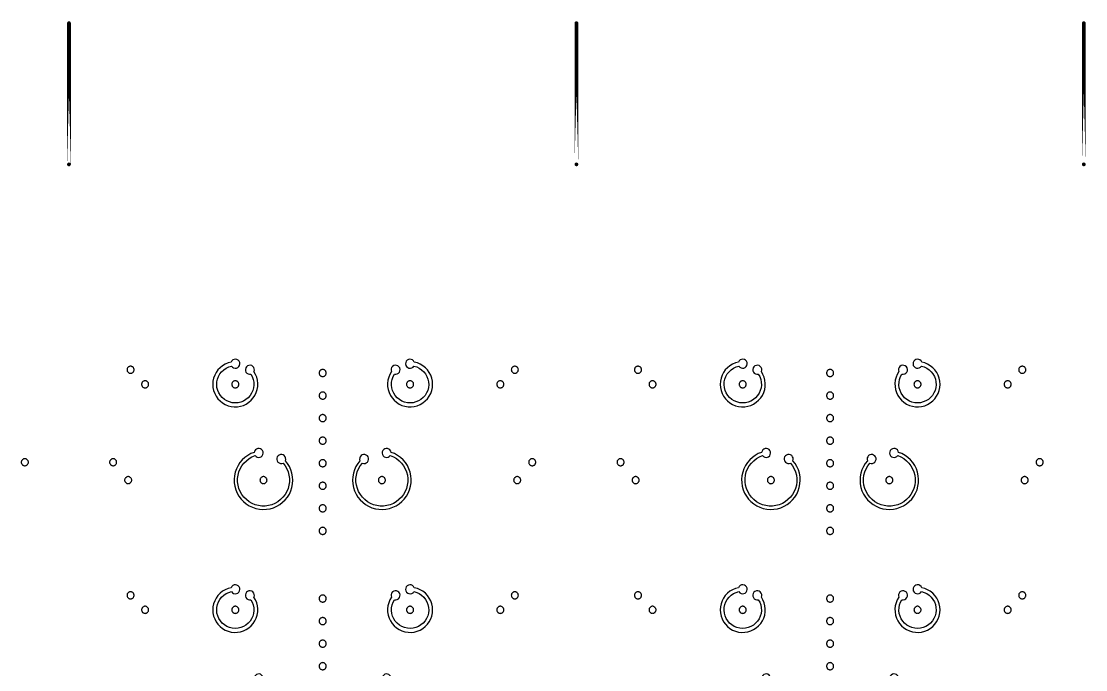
# Model space of a CAD drawing. Extents: x -100 to 100, y -100 to 100.
# Drawn here: x 31.32 to 53.93, y 50.46 to 64.24 of the extents above; entities that cross this region are included whole.
import ezdxf

# ---------------------------------------------------------------- set-up
doc = ezdxf.new("R2010")
doc.units = 0
doc.layers.get('0').update_dxf_attribs({"linetype": 'continuous'})
doc.layers.add('L3', color=7, linetype='continuous')

# ---------------------------------------------------------------- blocks, each defined once
blk = doc.blocks.new('LDI_XFL94-0512-011_L3_B1')
at = {"layer": 'L3'}
for points in [[(36.264, -53.383), (36.273, -53.354), (36.271, -53.324), (36.261, -53.296), (36.242, -53.273), (36.216, -53.256), (36.187, -53.248), (36.157, -53.25), (36.129, -53.261), (36.106, -53.28), (36.089, -53.305), (36.082, -53.335), (36.084, -53.365), (36.095, -53.393), (36.114, -53.416), (36.14, -53.432), (36.169, -53.439), (36.199, -53.437), (36.229, -53.49), (36.249, -53.547), (36.261, -53.607), (36.263, -53.668), (36.256, -53.728), (36.24, -53.787), (36.215, -53.842), (36.182, -53.893), (36.141, -53.938), (36.094, -53.977), (36.042, -54.008), (35.985, -54.03), (35.926, -54.044), (35.865, -54.048), (35.805, -54.043), (35.746, -54.028), (35.689, -54.005), (35.637, -53.973), (35.591, -53.934), (35.551, -53.888), (35.519, -53.837), (35.495, -53.781), (35.479, -53.722), (35.473, -53.662), (35.476, -53.601), (35.489, -53.542), (35.511, -53.485), (35.541, -53.432), (35.578, -53.384), (35.623, -53.343), (35.673, -53.309), (35.728, -53.283), (35.787, -53.266), (35.806, -53.289), (35.832, -53.304), (35.862, -53.311), (35.892, -53.308), (35.919, -53.297), (35.942, -53.277), (35.957, -53.251), (35.964, -53.221), (35.961, -53.191), (35.949, -53.164), (35.929, -53.141), (35.903, -53.126), (35.873, -53.12), (35.843, -53.123), (35.816, -53.136), (35.793, -53.156), (35.778, -53.182), (35.714, -53.199), (35.653, -53.225), (35.596, -53.258), (35.544, -53.3), (35.499, -53.348), (35.46, -53.402), (35.43, -53.46), (35.407, -53.523), (35.394, -53.587), (35.389, -53.654), (35.394, -53.72), (35.408, -53.784), (35.43, -53.847), (35.461, -53.905), (35.5, -53.959), (35.546, -54.007), (35.598, -54.048), (35.655, -54.082), (35.716, -54.107), (35.78, -54.124), (35.846, -54.131), (35.912, -54.13), (35.978, -54.119), (36.041, -54.1), (36.101, -54.072), (36.156, -54.035), (36.206, -53.992), (36.25, -53.942), (36.286, -53.887), (36.315, -53.827), (36.334, -53.764), (36.345, -53.698), (36.347, -53.632), (36.339, -53.566), (36.323, -53.502), (36.298, -53.441), (36.264, -53.383)], [(39.671, -53.182), (39.656, -53.156), (39.634, -53.136), (39.606, -53.123), (39.576, -53.12), (39.547, -53.126), (39.52, -53.141), (39.5, -53.164), (39.488, -53.191), (39.485, -53.221), (39.492, -53.251), (39.507, -53.277), (39.53, -53.297), (39.557, -53.308), (39.587, -53.311), (39.617, -53.304), (39.643, -53.289), (39.662, -53.266), (39.721, -53.283), (39.776, -53.309), (39.826, -53.343), (39.871, -53.384), (39.909, -53.432), (39.939, -53.485), (39.96, -53.542), (39.973, -53.601), (39.976, -53.662), (39.97, -53.722), (39.955, -53.781), (39.93, -53.837), (39.898, -53.888), (39.858, -53.934), (39.812, -53.973), (39.76, -54.005), (39.704, -54.028), (39.644, -54.043), (39.584, -54.048), (39.523, -54.044), (39.464, -54.03), (39.407, -54.008), (39.355, -53.977), (39.308, -53.938), (39.267, -53.893), (39.234, -53.842), (39.209, -53.787), (39.193, -53.728), (39.186, -53.668), (39.188, -53.607), (39.2, -53.547), (39.221, -53.49), (39.25, -53.437), (39.28, -53.439), (39.309, -53.432), (39.335, -53.416), (39.354, -53.393), (39.365, -53.365), (39.367, -53.335), (39.36, -53.305), (39.343, -53.28), (39.32, -53.261), (39.292, -53.25), (39.262, -53.248), (39.233, -53.256), (39.207, -53.273), (39.189, -53.296), (39.178, -53.324), (39.177, -53.354), (39.185, -53.383), (39.151, -53.441), (39.126, -53.502), (39.11, -53.566), (39.102, -53.632), (39.104, -53.698), (39.115, -53.764), (39.135, -53.827), (39.163, -53.887), (39.199, -53.942), (39.243, -53.992), (39.293, -54.035), (39.348, -54.072), (39.408, -54.1), (39.472, -54.119), (39.537, -54.13), (39.603, -54.131), (39.669, -54.124), (39.733, -54.107), (39.794, -54.082), (39.851, -54.048), (39.903, -54.007), (39.949, -53.959), (39.988, -53.905), (40.019, -53.847), (40.041, -53.784), (40.055, -53.72), (40.06, -53.654), (40.055, -53.587), (40.042, -53.523), (40.02, -53.46), (39.989, -53.402), (39.95, -53.348), (39.905, -53.3), (39.853, -53.258), (39.796, -53.225), (39.735, -53.199), (39.671, -53.182)], [(47.043, -53.383), (47.051, -53.354), (47.05, -53.324), (47.039, -53.296), (47.02, -53.273), (46.995, -53.256), (46.966, -53.248), (46.936, -53.25), (46.907, -53.261), (46.884, -53.28), (46.868, -53.305), (46.86, -53.335), (46.862, -53.365), (46.874, -53.393), (46.893, -53.416), (46.918, -53.432), (46.948, -53.439), (46.978, -53.437), (47.007, -53.49), (47.028, -53.547), (47.039, -53.607), (47.042, -53.668), (47.035, -53.728), (47.018, -53.787), (46.993, -53.842), (46.96, -53.893), (46.92, -53.938), (46.873, -53.977), (46.82, -54.008), (46.764, -54.03), (46.704, -54.044), (46.644, -54.048), (46.583, -54.043), (46.524, -54.028), (46.468, -54.005), (46.416, -53.973), (46.369, -53.934), (46.329, -53.888), (46.297, -53.837), (46.273, -53.781), (46.258, -53.722), (46.252, -53.662), (46.255, -53.601), (46.267, -53.542), (46.289, -53.485), (46.319, -53.432), (46.357, -53.384), (46.401, -53.343), (46.452, -53.309), (46.507, -53.283), (46.565, -53.266), (46.585, -53.289), (46.611, -53.304), (46.64, -53.311), (46.67, -53.308), (46.698, -53.297), (46.721, -53.277), (46.736, -53.251), (46.742, -53.221), (46.739, -53.191), (46.727, -53.164), (46.707, -53.141), (46.681, -53.126), (46.651, -53.12), (46.621, -53.123), (46.594, -53.136), (46.572, -53.156), (46.557, -53.182), (46.493, -53.199), (46.432, -53.225), (46.375, -53.258), (46.323, -53.3), (46.277, -53.348), (46.239, -53.402), (46.208, -53.46), (46.186, -53.523), (46.172, -53.587), (46.168, -53.654), (46.172, -53.72), (46.186, -53.784), (46.209, -53.847), (46.24, -53.905), (46.278, -53.959), (46.324, -54.007), (46.376, -54.048), (46.433, -54.082), (46.494, -54.107), (46.559, -54.124), (46.624, -54.131), (46.691, -54.13), (46.756, -54.119), (46.819, -54.1), (46.879, -54.072), (46.935, -54.035), (46.985, -53.992), (47.028, -53.942), (47.065, -53.887), (47.093, -53.827), (47.113, -53.764), (47.124, -53.698), (47.125, -53.632), (47.118, -53.566), (47.101, -53.502), (47.076, -53.441), (47.043, -53.383)], [(50.449, -53.182), (50.434, -53.156), (50.412, -53.136), (50.384, -53.123), (50.355, -53.12), (50.325, -53.126), (50.299, -53.141), (50.279, -53.164), (50.267, -53.191), (50.264, -53.221), (50.27, -53.251), (50.285, -53.277), (50.308, -53.297), (50.336, -53.308), (50.366, -53.311), (50.395, -53.304), (50.421, -53.289), (50.441, -53.266), (50.499, -53.283), (50.554, -53.309), (50.605, -53.343), (50.649, -53.384), (50.687, -53.432), (50.717, -53.485), (50.739, -53.542), (50.751, -53.601), (50.754, -53.662), (50.748, -53.722), (50.733, -53.781), (50.709, -53.837), (50.677, -53.888), (50.637, -53.934), (50.59, -53.973), (50.538, -54.005), (50.482, -54.028), (50.423, -54.043), (50.362, -54.048), (50.302, -54.044), (50.242, -54.03), (50.186, -54.008), (50.133, -53.977), (50.086, -53.938), (50.046, -53.893), (50.013, -53.842), (49.988, -53.787), (49.971, -53.728), (49.964, -53.668), (49.967, -53.607), (49.978, -53.547), (49.999, -53.49), (50.028, -53.437), (50.058, -53.439), (50.088, -53.432), (50.113, -53.416), (50.132, -53.393), (50.144, -53.365), (50.146, -53.335), (50.138, -53.305), (50.122, -53.28), (50.099, -53.261), (50.07, -53.25), (50.04, -53.248), (50.011, -53.256), (49.986, -53.273), (49.967, -53.296), (49.956, -53.324), (49.955, -53.354), (49.963, -53.383), (49.93, -53.441), (49.905, -53.502), (49.888, -53.566), (49.881, -53.632), (49.882, -53.698), (49.893, -53.764), (49.913, -53.827), (49.941, -53.887), (49.978, -53.942), (50.021, -53.992), (50.071, -54.035), (50.127, -54.072), (50.187, -54.1), (50.25, -54.119), (50.315, -54.13), (50.382, -54.131), (50.447, -54.124), (50.512, -54.107), (50.573, -54.082), (50.63, -54.048), (50.682, -54.007), (50.728, -53.959), (50.766, -53.905), (50.797, -53.847), (50.82, -53.784), (50.834, -53.72), (50.838, -53.654), (50.834, -53.587), (50.82, -53.523), (50.798, -53.46), (50.767, -53.402), (50.729, -53.348), (50.683, -53.3), (50.631, -53.258), (50.574, -53.225), (50.513, -53.199), (50.449, -53.182)], [(33.643, -53.269), (33.633, -53.269), (33.624, -53.271), (33.614, -53.274), (33.606, -53.279), (33.597, -53.284), (33.59, -53.291), (33.583, -53.298), (33.578, -53.306), (33.574, -53.315), (33.571, -53.324), (33.569, -53.334), (33.568, -53.344), (33.569, -53.353), (33.571, -53.363), (33.574, -53.372), (33.578, -53.381), (33.583, -53.389), (33.59, -53.397), (33.597, -53.403), (33.606, -53.409), (33.614, -53.413), (33.624, -53.416), (33.633, -53.418), (33.643, -53.419), (33.653, -53.418), (33.662, -53.416), (33.672, -53.413), (33.681, -53.409), (33.689, -53.403), (33.696, -53.397), (33.703, -53.389), (33.708, -53.381), (33.712, -53.372), (33.715, -53.363), (33.717, -53.353), (33.718, -53.344), (33.717, -53.334), (33.715, -53.324), (33.712, -53.315), (33.708, -53.306), (33.703, -53.298), (33.696, -53.291), (33.689, -53.284), (33.681, -53.279), (33.672, -53.274), (33.662, -53.271), (33.653, -53.269), (33.643, -53.269)], [(37.725, -53.338), (37.715, -53.339), (37.705, -53.341), (37.696, -53.344), (37.687, -53.348), (37.679, -53.354), (37.672, -53.36), (37.665, -53.368), (37.66, -53.376), (37.655, -53.384), (37.652, -53.394), (37.65, -53.403), (37.65, -53.413), (37.65, -53.423), (37.652, -53.433), (37.655, -53.442), (37.66, -53.451), (37.665, -53.459), (37.672, -53.466), (37.679, -53.473), (37.687, -53.478), (37.696, -53.482), (37.705, -53.486), (37.715, -53.488), (37.725, -53.488), (37.734, -53.488), (37.744, -53.486), (37.753, -53.482), (37.762, -53.478), (37.77, -53.473), (37.778, -53.466), (37.784, -53.459), (37.79, -53.451), (37.794, -53.442), (37.797, -53.433), (37.799, -53.423), (37.8, -53.413), (37.799, -53.403), (37.797, -53.394), (37.794, -53.384), (37.79, -53.376), (37.784, -53.368), (37.778, -53.36), (37.77, -53.354), (37.762, -53.348), (37.753, -53.344), (37.744, -53.341), (37.734, -53.339), (37.725, -53.338)], [(41.806, -53.269), (41.796, -53.269), (41.787, -53.271), (41.777, -53.274), (41.769, -53.279), (41.76, -53.284), (41.753, -53.291), (41.747, -53.298), (41.741, -53.306), (41.737, -53.315), (41.734, -53.324), (41.732, -53.334), (41.731, -53.344), (41.732, -53.353), (41.734, -53.363), (41.737, -53.372), (41.741, -53.381), (41.747, -53.389), (41.753, -53.397), (41.76, -53.403), (41.769, -53.409), (41.777, -53.413), (41.787, -53.416), (41.796, -53.418), (41.806, -53.419), (41.816, -53.418), (41.826, -53.416), (41.835, -53.413), (41.844, -53.409), (41.852, -53.403), (41.859, -53.397), (41.866, -53.389), (41.871, -53.381), (41.875, -53.372), (41.879, -53.363), (41.88, -53.353), (41.881, -53.344), (41.88, -53.334), (41.879, -53.324), (41.875, -53.315), (41.871, -53.306), (41.866, -53.298), (41.859, -53.291), (41.852, -53.284), (41.844, -53.279), (41.835, -53.274), (41.826, -53.271), (41.816, -53.269), (41.806, -53.269)], [(44.421, -53.269), (44.412, -53.269), (44.402, -53.271), (44.393, -53.274), (44.384, -53.279), (44.376, -53.284), (44.368, -53.291), (44.362, -53.298), (44.356, -53.306), (44.352, -53.315), (44.349, -53.324), (44.347, -53.334), (44.346, -53.344), (44.347, -53.353), (44.349, -53.363), (44.352, -53.372), (44.356, -53.381), (44.362, -53.389), (44.368, -53.397), (44.376, -53.403), (44.384, -53.409), (44.393, -53.413), (44.402, -53.416), (44.412, -53.418), (44.421, -53.419), (44.431, -53.418), (44.441, -53.416), (44.45, -53.413), (44.459, -53.409), (44.467, -53.403), (44.474, -53.397), (44.481, -53.389), (44.486, -53.381), (44.491, -53.372), (44.494, -53.363), (44.496, -53.353), (44.496, -53.344), (44.496, -53.334), (44.494, -53.324), (44.491, -53.315), (44.486, -53.306), (44.481, -53.298), (44.474, -53.291), (44.467, -53.284), (44.459, -53.279), (44.45, -53.274), (44.441, -53.271), (44.431, -53.269), (44.421, -53.269)], [(48.503, -53.338), (48.493, -53.339), (48.484, -53.341), (48.474, -53.344), (48.465, -53.348), (48.457, -53.354), (48.45, -53.36), (48.443, -53.368), (48.438, -53.376), (48.434, -53.384), (48.431, -53.394), (48.429, -53.403), (48.428, -53.413), (48.429, -53.423), (48.431, -53.433), (48.434, -53.442), (48.438, -53.451), (48.443, -53.459), (48.45, -53.466), (48.457, -53.473), (48.465, -53.478), (48.474, -53.482), (48.484, -53.486), (48.493, -53.488), (48.503, -53.488), (48.513, -53.488), (48.522, -53.486), (48.532, -53.482), (48.54, -53.478), (48.549, -53.473), (48.556, -53.466), (48.562, -53.459), (48.568, -53.451), (48.572, -53.442), (48.575, -53.433), (48.577, -53.423), (48.578, -53.413), (48.577, -53.403), (48.575, -53.394), (48.572, -53.384), (48.568, -53.376), (48.562, -53.368), (48.556, -53.36), (48.549, -53.354), (48.54, -53.348), (48.532, -53.344), (48.522, -53.341), (48.513, -53.339), (48.503, -53.338)], [(52.585, -53.269), (52.575, -53.269), (52.565, -53.271), (52.556, -53.274), (52.547, -53.279), (52.539, -53.284), (52.532, -53.291), (52.525, -53.298), (52.52, -53.306), (52.515, -53.315), (52.512, -53.324), (52.51, -53.334), (52.51, -53.344), (52.51, -53.353), (52.512, -53.363), (52.515, -53.372), (52.52, -53.381), (52.525, -53.389), (52.532, -53.397), (52.539, -53.403), (52.547, -53.409), (52.556, -53.413), (52.565, -53.416), (52.575, -53.418), (52.585, -53.419), (52.594, -53.418), (52.604, -53.416), (52.613, -53.413), (52.622, -53.409), (52.63, -53.403), (52.638, -53.397), (52.644, -53.389), (52.649, -53.381), (52.654, -53.372), (52.657, -53.363), (52.659, -53.353), (52.66, -53.344), (52.659, -53.334), (52.657, -53.324), (52.654, -53.315), (52.649, -53.306), (52.644, -53.298), (52.638, -53.291), (52.63, -53.284), (52.622, -53.279), (52.613, -53.274), (52.604, -53.271), (52.594, -53.269), (52.585, -53.269)], [(33.952, -53.578), (33.942, -53.578), (33.933, -53.58), (33.923, -53.583), (33.915, -53.588), (33.906, -53.593), (33.899, -53.6), (33.893, -53.607), (33.887, -53.615), (33.883, -53.624), (33.88, -53.633), (33.878, -53.643), (33.877, -53.653), (33.878, -53.662), (33.88, -53.672), (33.883, -53.681), (33.887, -53.69), (33.893, -53.698), (33.899, -53.706), (33.906, -53.712), (33.915, -53.718), (33.923, -53.722), (33.933, -53.725), (33.942, -53.727), (33.952, -53.728), (33.962, -53.727), (33.972, -53.725), (33.981, -53.722), (33.99, -53.718), (33.998, -53.712), (34.005, -53.706), (34.012, -53.698), (34.017, -53.69), (34.021, -53.681), (34.025, -53.672), (34.026, -53.662), (34.027, -53.653), (34.026, -53.643), (34.025, -53.633), (34.021, -53.624), (34.017, -53.615), (34.012, -53.607), (34.005, -53.6), (33.998, -53.593), (33.99, -53.588), (33.981, -53.583), (33.972, -53.58), (33.962, -53.578), (33.952, -53.578)], [(35.868, -53.578), (35.858, -53.578), (35.849, -53.58), (35.84, -53.583), (35.831, -53.588), (35.823, -53.593), (35.815, -53.6), (35.809, -53.607), (35.803, -53.615), (35.799, -53.624), (35.796, -53.633), (35.794, -53.643), (35.793, -53.653), (35.794, -53.662), (35.796, -53.672), (35.799, -53.681), (35.803, -53.69), (35.809, -53.698), (35.815, -53.706), (35.823, -53.712), (35.831, -53.718), (35.84, -53.722), (35.849, -53.725), (35.858, -53.727), (35.868, -53.728), (35.878, -53.727), (35.888, -53.725), (35.897, -53.722), (35.906, -53.718), (35.914, -53.712), (35.921, -53.706), (35.928, -53.698), (35.933, -53.69), (35.938, -53.681), (35.941, -53.672), (35.943, -53.662), (35.943, -53.653), (35.943, -53.643), (35.941, -53.633), (35.938, -53.624), (35.933, -53.615), (35.928, -53.607), (35.921, -53.6), (35.914, -53.593), (35.906, -53.588), (35.897, -53.583), (35.888, -53.58), (35.878, -53.578), (35.868, -53.578)], [(39.581, -53.578), (39.571, -53.578), (39.561, -53.58), (39.552, -53.583), (39.543, -53.588), (39.535, -53.593), (39.528, -53.6), (39.521, -53.607), (39.516, -53.615), (39.512, -53.624), (39.508, -53.633), (39.506, -53.643), (39.506, -53.653), (39.506, -53.662), (39.508, -53.672), (39.512, -53.681), (39.516, -53.69), (39.521, -53.698), (39.528, -53.706), (39.535, -53.712), (39.543, -53.718), (39.552, -53.722), (39.561, -53.725), (39.571, -53.727), (39.581, -53.728), (39.591, -53.727), (39.6, -53.725), (39.61, -53.722), (39.618, -53.718), (39.626, -53.712), (39.634, -53.706), (39.64, -53.698), (39.646, -53.69), (39.65, -53.681), (39.653, -53.672), (39.655, -53.662), (39.656, -53.653), (39.655, -53.643), (39.653, -53.633), (39.65, -53.624), (39.646, -53.615), (39.64, -53.607), (39.634, -53.6), (39.626, -53.593), (39.618, -53.588), (39.61, -53.583), (39.6, -53.58), (39.591, -53.578), (39.581, -53.578)], [(41.497, -53.578), (41.487, -53.578), (41.478, -53.58), (41.468, -53.583), (41.46, -53.588), (41.451, -53.593), (41.444, -53.6), (41.438, -53.607), (41.432, -53.615), (41.428, -53.624), (41.425, -53.633), (41.423, -53.643), (41.422, -53.653), (41.423, -53.662), (41.425, -53.672), (41.428, -53.681), (41.432, -53.69), (41.438, -53.698), (41.444, -53.706), (41.451, -53.712), (41.46, -53.718), (41.468, -53.722), (41.478, -53.725), (41.487, -53.727), (41.497, -53.728), (41.507, -53.727), (41.516, -53.725), (41.526, -53.722), (41.535, -53.718), (41.543, -53.712), (41.55, -53.706), (41.557, -53.698), (41.562, -53.69), (41.566, -53.681), (41.569, -53.672), (41.571, -53.662), (41.572, -53.653), (41.571, -53.643), (41.569, -53.633), (41.566, -53.624), (41.562, -53.615), (41.557, -53.607), (41.55, -53.6), (41.543, -53.593), (41.535, -53.588), (41.526, -53.583), (41.516, -53.58), (41.507, -53.578), (41.497, -53.578)], [(44.731, -53.578), (44.721, -53.578), (44.711, -53.58), (44.702, -53.583), (44.693, -53.588), (44.685, -53.593), (44.678, -53.6), (44.671, -53.607), (44.666, -53.615), (44.661, -53.624), (44.658, -53.633), (44.656, -53.643), (44.656, -53.653), (44.656, -53.662), (44.658, -53.672), (44.661, -53.681), (44.666, -53.69), (44.671, -53.698), (44.678, -53.706), (44.685, -53.712), (44.693, -53.718), (44.702, -53.722), (44.711, -53.725), (44.721, -53.727), (44.731, -53.728), (44.74, -53.727), (44.75, -53.725), (44.759, -53.722), (44.768, -53.718), (44.776, -53.712), (44.784, -53.706), (44.79, -53.698), (44.795, -53.69), (44.8, -53.681), (44.803, -53.672), (44.805, -53.662), (44.806, -53.653), (44.805, -53.643), (44.803, -53.633), (44.8, -53.624), (44.795, -53.615), (44.79, -53.607), (44.784, -53.6), (44.776, -53.593), (44.768, -53.588), (44.759, -53.583), (44.75, -53.58), (44.74, -53.578), (44.731, -53.578)], [(46.647, -53.578), (46.637, -53.578), (46.627, -53.58), (46.618, -53.583), (46.609, -53.588), (46.601, -53.593), (46.594, -53.6), (46.587, -53.607), (46.582, -53.615), (46.577, -53.624), (46.574, -53.633), (46.572, -53.643), (46.572, -53.653), (46.572, -53.662), (46.574, -53.672), (46.577, -53.681), (46.582, -53.69), (46.587, -53.698), (46.594, -53.706), (46.601, -53.712), (46.609, -53.718), (46.618, -53.722), (46.627, -53.725), (46.637, -53.727), (46.647, -53.728), (46.656, -53.727), (46.666, -53.725), (46.675, -53.722), (46.684, -53.718), (46.692, -53.712), (46.7, -53.706), (46.706, -53.698), (46.712, -53.69), (46.716, -53.681), (46.719, -53.672), (46.721, -53.662), (46.722, -53.653), (46.721, -53.643), (46.719, -53.633), (46.716, -53.624), (46.712, -53.615), (46.706, -53.607), (46.7, -53.6), (46.692, -53.593), (46.684, -53.588), (46.675, -53.583), (46.666, -53.58), (46.656, -53.578), (46.647, -53.578)], [(50.359, -53.578), (50.349, -53.578), (50.34, -53.58), (50.331, -53.583), (50.322, -53.588), (50.314, -53.593), (50.306, -53.6), (50.3, -53.607), (50.294, -53.615), (50.29, -53.624), (50.287, -53.633), (50.285, -53.643), (50.284, -53.653), (50.285, -53.662), (50.287, -53.672), (50.29, -53.681), (50.294, -53.69), (50.3, -53.698), (50.306, -53.706), (50.314, -53.712), (50.322, -53.718), (50.331, -53.722), (50.34, -53.725), (50.349, -53.727), (50.359, -53.728), (50.369, -53.727), (50.379, -53.725), (50.388, -53.722), (50.397, -53.718), (50.405, -53.712), (50.412, -53.706), (50.419, -53.698), (50.424, -53.69), (50.429, -53.681), (50.432, -53.672), (50.434, -53.662), (50.434, -53.653), (50.434, -53.643), (50.432, -53.633), (50.429, -53.624), (50.424, -53.615), (50.419, -53.607), (50.412, -53.6), (50.405, -53.593), (50.397, -53.588), (50.388, -53.583), (50.379, -53.58), (50.369, -53.578), (50.359, -53.578)], [(52.275, -53.578), (52.266, -53.578), (52.256, -53.58), (52.247, -53.583), (52.238, -53.588), (52.23, -53.593), (52.222, -53.6), (52.216, -53.607), (52.21, -53.615), (52.206, -53.624), (52.203, -53.633), (52.201, -53.643), (52.2, -53.653), (52.201, -53.662), (52.203, -53.672), (52.206, -53.681), (52.21, -53.69), (52.216, -53.698), (52.222, -53.706), (52.23, -53.712), (52.238, -53.718), (52.247, -53.722), (52.256, -53.725), (52.266, -53.727), (52.275, -53.728), (52.285, -53.727), (52.295, -53.725), (52.304, -53.722), (52.313, -53.718), (52.321, -53.712), (52.328, -53.706), (52.335, -53.698), (52.34, -53.69), (52.345, -53.681), (52.348, -53.672), (52.35, -53.662), (52.35, -53.653), (52.35, -53.643), (52.348, -53.633), (52.345, -53.624), (52.34, -53.615), (52.335, -53.607), (52.328, -53.6), (52.321, -53.593), (52.313, -53.588), (52.304, -53.583), (52.295, -53.58), (52.285, -53.578), (52.275, -53.578)], [(37.725, -53.817), (37.715, -53.818), (37.705, -53.82), (37.696, -53.823), (37.687, -53.827), (37.679, -53.833), (37.672, -53.839), (37.665, -53.847), (37.66, -53.855), (37.655, -53.864), (37.652, -53.873), (37.65, -53.882), (37.65, -53.892), (37.65, -53.902), (37.652, -53.912), (37.655, -53.921), (37.66, -53.93), (37.665, -53.938), (37.672, -53.945), (37.679, -53.952), (37.687, -53.957), (37.696, -53.962), (37.705, -53.965), (37.715, -53.967), (37.725, -53.967), (37.734, -53.967), (37.744, -53.965), (37.753, -53.962), (37.762, -53.957), (37.77, -53.952), (37.778, -53.945), (37.784, -53.938), (37.79, -53.93), (37.794, -53.921), (37.797, -53.912), (37.799, -53.902), (37.8, -53.892), (37.799, -53.882), (37.797, -53.873), (37.794, -53.864), (37.79, -53.855), (37.784, -53.847), (37.778, -53.839), (37.77, -53.833), (37.762, -53.827), (37.753, -53.823), (37.744, -53.82), (37.734, -53.818), (37.725, -53.817)], [(48.503, -53.817), (48.493, -53.818), (48.484, -53.82), (48.474, -53.823), (48.465, -53.827), (48.457, -53.833), (48.45, -53.839), (48.443, -53.847), (48.438, -53.855), (48.434, -53.864), (48.431, -53.873), (48.429, -53.882), (48.428, -53.892), (48.429, -53.902), (48.431, -53.912), (48.434, -53.921), (48.438, -53.93), (48.443, -53.938), (48.45, -53.945), (48.457, -53.952), (48.465, -53.957), (48.474, -53.962), (48.484, -53.965), (48.493, -53.967), (48.503, -53.967), (48.513, -53.967), (48.522, -53.965), (48.532, -53.962), (48.54, -53.957), (48.549, -53.952), (48.556, -53.945), (48.562, -53.938), (48.568, -53.93), (48.572, -53.921), (48.575, -53.912), (48.577, -53.902), (48.578, -53.892), (48.577, -53.882), (48.575, -53.873), (48.572, -53.864), (48.568, -53.855), (48.562, -53.847), (48.556, -53.839), (48.549, -53.833), (48.54, -53.827), (48.532, -53.823), (48.522, -53.82), (48.513, -53.818), (48.503, -53.817)], [(37.725, -54.296), (37.715, -54.297), (37.705, -54.299), (37.696, -54.302), (37.687, -54.306), (37.679, -54.312), (37.672, -54.318), (37.665, -54.326), (37.66, -54.334), (37.655, -54.343), (37.652, -54.352), (37.65, -54.361), (37.65, -54.371), (37.65, -54.381), (37.652, -54.391), (37.655, -54.4), (37.66, -54.409), (37.665, -54.417), (37.672, -54.424), (37.679, -54.431), (37.687, -54.436), (37.696, -54.441), (37.705, -54.444), (37.715, -54.446), (37.725, -54.446), (37.734, -54.446), (37.744, -54.444), (37.753, -54.441), (37.762, -54.436), (37.77, -54.431), (37.778, -54.424), (37.784, -54.417), (37.79, -54.409), (37.794, -54.4), (37.797, -54.391), (37.799, -54.381), (37.8, -54.371), (37.799, -54.361), (37.797, -54.352), (37.794, -54.343), (37.79, -54.334), (37.784, -54.326), (37.778, -54.318), (37.77, -54.312), (37.762, -54.306), (37.753, -54.302), (37.744, -54.299), (37.734, -54.297), (37.725, -54.296)], [(48.503, -54.296), (48.493, -54.297), (48.484, -54.299), (48.474, -54.302), (48.465, -54.306), (48.457, -54.312), (48.45, -54.318), (48.443, -54.326), (48.438, -54.334), (48.434, -54.343), (48.431, -54.352), (48.429, -54.361), (48.428, -54.371), (48.429, -54.381), (48.431, -54.391), (48.434, -54.4), (48.438, -54.409), (48.443, -54.417), (48.45, -54.424), (48.457, -54.431), (48.465, -54.436), (48.474, -54.441), (48.484, -54.444), (48.493, -54.446), (48.503, -54.446), (48.513, -54.446), (48.522, -54.444), (48.532, -54.441), (48.54, -54.436), (48.549, -54.431), (48.556, -54.424), (48.562, -54.417), (48.568, -54.409), (48.572, -54.4), (48.575, -54.391), (48.577, -54.381), (48.578, -54.371), (48.577, -54.361), (48.575, -54.352), (48.572, -54.343), (48.568, -54.334), (48.562, -54.326), (48.556, -54.318), (48.549, -54.312), (48.54, -54.306), (48.532, -54.302), (48.522, -54.299), (48.513, -54.297), (48.503, -54.296)], [(37.725, -54.775), (37.715, -54.776), (37.705, -54.778), (37.696, -54.781), (37.687, -54.785), (37.679, -54.791), (37.672, -54.797), (37.665, -54.805), (37.66, -54.813), (37.655, -54.822), (37.652, -54.831), (37.65, -54.841), (37.65, -54.85), (37.65, -54.86), (37.652, -54.87), (37.655, -54.879), (37.66, -54.888), (37.665, -54.896), (37.672, -54.903), (37.679, -54.91), (37.687, -54.915), (37.696, -54.92), (37.705, -54.923), (37.715, -54.925), (37.725, -54.925), (37.734, -54.925), (37.744, -54.923), (37.753, -54.92), (37.762, -54.915), (37.77, -54.91), (37.778, -54.903), (37.784, -54.896), (37.79, -54.888), (37.794, -54.879), (37.797, -54.87), (37.799, -54.86), (37.8, -54.85), (37.799, -54.841), (37.797, -54.831), (37.794, -54.822), (37.79, -54.813), (37.784, -54.805), (37.778, -54.797), (37.77, -54.791), (37.762, -54.785), (37.753, -54.781), (37.744, -54.778), (37.734, -54.776), (37.725, -54.775)], [(48.503, -54.775), (48.493, -54.776), (48.484, -54.778), (48.474, -54.781), (48.465, -54.785), (48.457, -54.791), (48.45, -54.797), (48.443, -54.805), (48.438, -54.813), (48.434, -54.822), (48.431, -54.831), (48.429, -54.841), (48.428, -54.85), (48.429, -54.86), (48.431, -54.87), (48.434, -54.879), (48.438, -54.888), (48.443, -54.896), (48.45, -54.903), (48.457, -54.91), (48.465, -54.915), (48.474, -54.92), (48.484, -54.923), (48.493, -54.925), (48.503, -54.925), (48.513, -54.925), (48.522, -54.923), (48.532, -54.92), (48.54, -54.915), (48.549, -54.91), (48.556, -54.903), (48.562, -54.896), (48.568, -54.888), (48.572, -54.879), (48.575, -54.87), (48.577, -54.86), (48.578, -54.85), (48.577, -54.841), (48.575, -54.831), (48.572, -54.822), (48.568, -54.813), (48.562, -54.805), (48.556, -54.797), (48.549, -54.791), (48.54, -54.785), (48.532, -54.781), (48.522, -54.778), (48.513, -54.776), (48.503, -54.775)], [(36.933, -55.275), (36.94, -55.247), (36.938, -55.218), (36.927, -55.191), (36.908, -55.168), (36.884, -55.152), (36.856, -55.144), (36.827, -55.145), (36.799, -55.155), (36.776, -55.172), (36.759, -55.196), (36.75, -55.224), (36.749, -55.253), (36.758, -55.281), (36.775, -55.305), (36.798, -55.323), (36.825, -55.333), (36.854, -55.334), (36.883, -55.327), (36.926, -55.384), (36.962, -55.447), (36.989, -55.513), (37.008, -55.583), (37.017, -55.654), (37.017, -55.726), (37.007, -55.797), (36.988, -55.867), (36.961, -55.933), (36.925, -55.995), (36.881, -56.053), (36.83, -56.103), (36.773, -56.147), (36.71, -56.183), (36.644, -56.21), (36.574, -56.229), (36.503, -56.238), (36.431, -56.238), (36.36, -56.229), (36.29, -56.21), (36.224, -56.183), (36.161, -56.147), (36.104, -56.103), (36.053, -56.052), (36.009, -55.995), (35.973, -55.933), (35.946, -55.866), (35.927, -55.797), (35.917, -55.726), (35.917, -55.654), (35.927, -55.582), (35.945, -55.513), (35.972, -55.446), (36.008, -55.384), (36.052, -55.327), (36.103, -55.276), (36.16, -55.232), (36.222, -55.195), (36.288, -55.168), (36.309, -55.188), (36.335, -55.202), (36.364, -55.207), (36.393, -55.203), (36.419, -55.19), (36.44, -55.17), (36.455, -55.145), (36.461, -55.116), (36.458, -55.087), (36.447, -55.06), (36.427, -55.038), (36.403, -55.023), (36.374, -55.015), (36.345, -55.017), (36.318, -55.027), (36.295, -55.046), (36.279, -55.07), (36.27, -55.098), (36.2, -55.126), (36.134, -55.163), (36.072, -55.207), (36.017, -55.259), (35.968, -55.317), (35.926, -55.38), (35.893, -55.448), (35.868, -55.52), (35.852, -55.594), (35.845, -55.669), (35.847, -55.745), (35.858, -55.82), (35.879, -55.893), (35.908, -55.963), (35.946, -56.029), (35.991, -56.09), (36.043, -56.145), (36.102, -56.193), (36.166, -56.234), (36.234, -56.266), (36.306, -56.29), (36.38, -56.305), (36.456, -56.311), (36.532, -56.308), (36.606, -56.296), (36.679, -56.274), (36.749, -56.244), (36.814, -56.206), (36.874, -56.16), (36.929, -56.107), (36.976, -56.048), (37.016, -55.983), (37.048, -55.914), (37.071, -55.842), (37.085, -55.768), (37.09, -55.692), (37.086, -55.616), (37.072, -55.542), (37.05, -55.469), (37.019, -55.4), (36.98, -55.335), (36.933, -55.275)], [(39.179, -55.098), (39.171, -55.07), (39.154, -55.046), (39.131, -55.027), (39.104, -55.017), (39.075, -55.015), (39.046, -55.023), (39.022, -55.038), (39.003, -55.06), (38.991, -55.087), (38.988, -55.116), (38.994, -55.145), (39.009, -55.17), (39.03, -55.19), (39.057, -55.203), (39.085, -55.207), (39.114, -55.202), (39.14, -55.188), (39.161, -55.168), (39.227, -55.195), (39.29, -55.232), (39.347, -55.276), (39.397, -55.327), (39.441, -55.384), (39.477, -55.446), (39.504, -55.513), (39.523, -55.582), (39.532, -55.654), (39.532, -55.726), (39.522, -55.797), (39.503, -55.866), (39.476, -55.933), (39.44, -55.995), (39.396, -56.052), (39.345, -56.103), (39.288, -56.147), (39.226, -56.183), (39.159, -56.21), (39.09, -56.229), (39.018, -56.238), (38.946, -56.238), (38.875, -56.229), (38.805, -56.21), (38.739, -56.183), (38.677, -56.147), (38.619, -56.103), (38.568, -56.053), (38.525, -55.995), (38.488, -55.933), (38.461, -55.867), (38.442, -55.797), (38.432, -55.726), (38.432, -55.654), (38.441, -55.583), (38.46, -55.513), (38.487, -55.447), (38.523, -55.384), (38.567, -55.327), (38.595, -55.334), (38.624, -55.333), (38.651, -55.323), (38.674, -55.305), (38.691, -55.281), (38.7, -55.253), (38.699, -55.224), (38.69, -55.196), (38.673, -55.172), (38.65, -55.155), (38.622, -55.145), (38.593, -55.144), (38.565, -55.152), (38.541, -55.168), (38.522, -55.191), (38.511, -55.218), (38.509, -55.247), (38.516, -55.275), (38.469, -55.335), (38.43, -55.4), (38.399, -55.469), (38.377, -55.542), (38.364, -55.616), (38.359, -55.692), (38.364, -55.768), (38.378, -55.842), (38.402, -55.914), (38.433, -55.983), (38.473, -56.048), (38.521, -56.107), (38.575, -56.16), (38.635, -56.206), (38.7, -56.244), (38.77, -56.274), (38.843, -56.296), (38.918, -56.308), (38.993, -56.311), (39.069, -56.305), (39.143, -56.29), (39.215, -56.266), (39.284, -56.234), (39.348, -56.193), (39.406, -56.145), (39.458, -56.09), (39.504, -56.029), (39.541, -55.963), (39.57, -55.893), (39.591, -55.82), (39.602, -55.745), (39.604, -55.669), (39.598, -55.594), (39.581, -55.52), (39.556, -55.448), (39.523, -55.38), (39.482, -55.317), (39.433, -55.259), (39.377, -55.207), (39.316, -55.163), (39.249, -55.126), (39.179, -55.098)], [(47.711, -55.275), (47.718, -55.247), (47.716, -55.218), (47.705, -55.191), (47.687, -55.168), (47.662, -55.152), (47.634, -55.144), (47.605, -55.145), (47.578, -55.155), (47.554, -55.172), (47.537, -55.196), (47.528, -55.224), (47.528, -55.253), (47.536, -55.281), (47.553, -55.305), (47.576, -55.323), (47.604, -55.333), (47.633, -55.334), (47.661, -55.327), (47.705, -55.384), (47.74, -55.447), (47.768, -55.513), (47.786, -55.583), (47.795, -55.654), (47.795, -55.726), (47.786, -55.797), (47.767, -55.867), (47.739, -55.933), (47.703, -55.995), (47.659, -56.053), (47.608, -56.103), (47.551, -56.147), (47.489, -56.183), (47.422, -56.21), (47.353, -56.229), (47.281, -56.238), (47.209, -56.238), (47.138, -56.229), (47.068, -56.21), (47.002, -56.183), (46.94, -56.147), (46.883, -56.103), (46.832, -56.052), (46.788, -55.995), (46.752, -55.933), (46.724, -55.866), (46.705, -55.797), (46.696, -55.726), (46.696, -55.654), (46.705, -55.582), (46.723, -55.513), (46.751, -55.446), (46.787, -55.384), (46.83, -55.327), (46.881, -55.276), (46.938, -55.232), (47, -55.195), (47.067, -55.168), (47.087, -55.188), (47.113, -55.202), (47.142, -55.207), (47.171, -55.203), (47.197, -55.19), (47.219, -55.17), (47.233, -55.145), (47.239, -55.116), (47.236, -55.087), (47.225, -55.06), (47.206, -55.038), (47.181, -55.023), (47.153, -55.015), (47.124, -55.017), (47.096, -55.027), (47.073, -55.046), (47.057, -55.07), (47.049, -55.098), (46.978, -55.126), (46.912, -55.163), (46.851, -55.207), (46.795, -55.259), (46.746, -55.317), (46.705, -55.38), (46.671, -55.448), (46.646, -55.52), (46.63, -55.594), (46.623, -55.669), (46.625, -55.745), (46.637, -55.82), (46.657, -55.893), (46.686, -55.963), (46.724, -56.029), (46.769, -56.09), (46.821, -56.145), (46.88, -56.193), (46.944, -56.234), (47.012, -56.266), (47.084, -56.29), (47.159, -56.305), (47.234, -56.311), (47.31, -56.308), (47.385, -56.296), (47.457, -56.274), (47.527, -56.244), (47.592, -56.206), (47.653, -56.16), (47.707, -56.107), (47.754, -56.048), (47.794, -55.983), (47.826, -55.914), (47.849, -55.842), (47.863, -55.768), (47.868, -55.692), (47.864, -55.616), (47.851, -55.542), (47.828, -55.469), (47.797, -55.4), (47.758, -55.335), (47.711, -55.275)], [(49.957, -55.098), (49.949, -55.07), (49.933, -55.046), (49.91, -55.027), (49.882, -55.017), (49.853, -55.015), (49.825, -55.023), (49.8, -55.038), (49.781, -55.06), (49.77, -55.087), (49.767, -55.116), (49.773, -55.145), (49.787, -55.17), (49.809, -55.19), (49.835, -55.203), (49.864, -55.207), (49.893, -55.202), (49.919, -55.188), (49.939, -55.168), (50.006, -55.195), (50.068, -55.232), (50.125, -55.276), (50.176, -55.327), (50.219, -55.384), (50.255, -55.446), (50.283, -55.513), (50.301, -55.582), (50.31, -55.654), (50.31, -55.726), (50.301, -55.797), (50.282, -55.866), (50.254, -55.933), (50.218, -55.995), (50.174, -56.052), (50.123, -56.103), (50.066, -56.147), (50.004, -56.183), (49.938, -56.21), (49.868, -56.229), (49.797, -56.238), (49.725, -56.238), (49.653, -56.229), (49.584, -56.21), (49.517, -56.183), (49.455, -56.147), (49.398, -56.103), (49.347, -56.053), (49.303, -55.995), (49.267, -55.933), (49.239, -55.867), (49.22, -55.797), (49.211, -55.726), (49.211, -55.654), (49.22, -55.583), (49.238, -55.513), (49.266, -55.447), (49.301, -55.384), (49.345, -55.327), (49.373, -55.334), (49.402, -55.333), (49.43, -55.323), (49.453, -55.305), (49.47, -55.281), (49.478, -55.253), (49.478, -55.224), (49.469, -55.196), (49.452, -55.172), (49.428, -55.155), (49.401, -55.145), (49.372, -55.144), (49.344, -55.152), (49.319, -55.168), (49.301, -55.191), (49.29, -55.218), (49.288, -55.247), (49.295, -55.275), (49.248, -55.335), (49.209, -55.4), (49.178, -55.469), (49.155, -55.542), (49.142, -55.616), (49.138, -55.692), (49.143, -55.768), (49.157, -55.842), (49.18, -55.914), (49.212, -55.983), (49.252, -56.048), (49.299, -56.107), (49.353, -56.16), (49.414, -56.206), (49.479, -56.244), (49.549, -56.274), (49.621, -56.296), (49.696, -56.308), (49.772, -56.311), (49.847, -56.305), (49.922, -56.29), (49.994, -56.266), (50.062, -56.234), (50.126, -56.193), (50.185, -56.145), (50.237, -56.09), (50.282, -56.029), (50.32, -55.963), (50.349, -55.893), (50.369, -55.82), (50.381, -55.745), (50.383, -55.669), (50.376, -55.594), (50.36, -55.52), (50.335, -55.448), (50.301, -55.38), (50.26, -55.317), (50.211, -55.259), (50.155, -55.207), (50.094, -55.163), (50.028, -55.126), (49.957, -55.098)], [(31.397, -55.233), (31.388, -55.234), (31.378, -55.235), (31.369, -55.239), (31.36, -55.243), (31.352, -55.248), (31.344, -55.255), (31.338, -55.262), (31.332, -55.27), (31.328, -55.279), (31.325, -55.288), (31.323, -55.298), (31.322, -55.308), (31.323, -55.318), (31.325, -55.327), (31.328, -55.337), (31.332, -55.345), (31.338, -55.354), (31.344, -55.361), (31.352, -55.367), (31.36, -55.373), (31.369, -55.377), (31.378, -55.38), (31.388, -55.382), (31.397, -55.383), (31.407, -55.382), (31.417, -55.38), (31.426, -55.377), (31.435, -55.373), (31.443, -55.367), (31.45, -55.361), (31.457, -55.354), (31.462, -55.345), (31.467, -55.337), (31.47, -55.327), (31.472, -55.318), (31.472, -55.308), (31.472, -55.298), (31.47, -55.288), (31.467, -55.279), (31.462, -55.27), (31.457, -55.262), (31.45, -55.255), (31.443, -55.248), (31.435, -55.243), (31.426, -55.239), (31.417, -55.235), (31.407, -55.234), (31.397, -55.233)], [(33.273, -55.233), (33.264, -55.234), (33.254, -55.235), (33.245, -55.239), (33.236, -55.243), (33.228, -55.248), (33.22, -55.255), (33.214, -55.262), (33.208, -55.27), (33.204, -55.279), (33.201, -55.288), (33.199, -55.298), (33.198, -55.308), (33.199, -55.318), (33.201, -55.327), (33.204, -55.337), (33.208, -55.345), (33.214, -55.354), (33.22, -55.361), (33.228, -55.367), (33.236, -55.373), (33.245, -55.377), (33.254, -55.38), (33.264, -55.382), (33.273, -55.383), (33.283, -55.382), (33.293, -55.38), (33.302, -55.377), (33.311, -55.373), (33.319, -55.367), (33.326, -55.361), (33.333, -55.354), (33.338, -55.345), (33.343, -55.337), (33.346, -55.327), (33.348, -55.318), (33.348, -55.308), (33.348, -55.298), (33.346, -55.288), (33.343, -55.279), (33.338, -55.27), (33.333, -55.262), (33.326, -55.255), (33.319, -55.248), (33.311, -55.243), (33.302, -55.239), (33.293, -55.235), (33.283, -55.234), (33.273, -55.233)], [(37.725, -55.254), (37.715, -55.255), (37.705, -55.257), (37.696, -55.26), (37.687, -55.264), (37.679, -55.27), (37.672, -55.276), (37.665, -55.284), (37.66, -55.292), (37.655, -55.301), (37.652, -55.31), (37.65, -55.32), (37.65, -55.329), (37.65, -55.339), (37.652, -55.349), (37.655, -55.358), (37.66, -55.367), (37.665, -55.375), (37.672, -55.382), (37.679, -55.389), (37.687, -55.394), (37.696, -55.399), (37.705, -55.402), (37.715, -55.404), (37.725, -55.404), (37.734, -55.404), (37.744, -55.402), (37.753, -55.399), (37.762, -55.394), (37.77, -55.389), (37.778, -55.382), (37.784, -55.375), (37.79, -55.367), (37.794, -55.358), (37.797, -55.349), (37.799, -55.339), (37.8, -55.329), (37.799, -55.32), (37.797, -55.31), (37.794, -55.301), (37.79, -55.292), (37.784, -55.284), (37.778, -55.276), (37.77, -55.27), (37.762, -55.264), (37.753, -55.26), (37.744, -55.257), (37.734, -55.255), (37.725, -55.254)], [(42.176, -55.233), (42.166, -55.234), (42.156, -55.235), (42.147, -55.239), (42.138, -55.243), (42.13, -55.248), (42.123, -55.255), (42.116, -55.262), (42.111, -55.27), (42.106, -55.279), (42.103, -55.288), (42.101, -55.298), (42.101, -55.308), (42.101, -55.318), (42.103, -55.327), (42.106, -55.337), (42.111, -55.345), (42.116, -55.354), (42.123, -55.361), (42.13, -55.367), (42.138, -55.373), (42.147, -55.377), (42.156, -55.38), (42.166, -55.382), (42.176, -55.383), (42.186, -55.382), (42.195, -55.38), (42.204, -55.377), (42.213, -55.373), (42.221, -55.367), (42.229, -55.361), (42.235, -55.354), (42.241, -55.345), (42.245, -55.337), (42.248, -55.327), (42.25, -55.318), (42.251, -55.308), (42.25, -55.298), (42.248, -55.288), (42.245, -55.279), (42.241, -55.27), (42.235, -55.262), (42.229, -55.255), (42.221, -55.248), (42.213, -55.243), (42.204, -55.239), (42.195, -55.235), (42.186, -55.234), (42.176, -55.233)], [(44.052, -55.233), (44.042, -55.234), (44.032, -55.235), (44.023, -55.239), (44.014, -55.243), (44.006, -55.248), (43.999, -55.255), (43.992, -55.262), (43.987, -55.27), (43.982, -55.279), (43.979, -55.288), (43.977, -55.298), (43.977, -55.308), (43.977, -55.318), (43.979, -55.327), (43.982, -55.337), (43.987, -55.345), (43.992, -55.354), (43.999, -55.361), (44.006, -55.367), (44.014, -55.373), (44.023, -55.377), (44.032, -55.38), (44.042, -55.382), (44.052, -55.383), (44.062, -55.382), (44.071, -55.38), (44.08, -55.377), (44.089, -55.373), (44.097, -55.367), (44.105, -55.361), (44.111, -55.354), (44.117, -55.345), (44.121, -55.337), (44.124, -55.327), (44.126, -55.318), (44.127, -55.308), (44.126, -55.298), (44.124, -55.288), (44.121, -55.279), (44.117, -55.27), (44.111, -55.262), (44.105, -55.255), (44.097, -55.248), (44.089, -55.243), (44.08, -55.239), (44.071, -55.235), (44.062, -55.234), (44.052, -55.233)], [(48.503, -55.254), (48.493, -55.255), (48.484, -55.257), (48.474, -55.26), (48.465, -55.264), (48.457, -55.27), (48.45, -55.276), (48.443, -55.284), (48.438, -55.292), (48.434, -55.301), (48.431, -55.31), (48.429, -55.32), (48.428, -55.329), (48.429, -55.339), (48.431, -55.349), (48.434, -55.358), (48.438, -55.367), (48.443, -55.375), (48.45, -55.382), (48.457, -55.389), (48.465, -55.394), (48.474, -55.399), (48.484, -55.402), (48.493, -55.404), (48.503, -55.404), (48.513, -55.404), (48.522, -55.402), (48.532, -55.399), (48.54, -55.394), (48.549, -55.389), (48.556, -55.382), (48.562, -55.375), (48.568, -55.367), (48.572, -55.358), (48.575, -55.349), (48.577, -55.339), (48.578, -55.329), (48.577, -55.32), (48.575, -55.31), (48.572, -55.301), (48.568, -55.292), (48.562, -55.284), (48.556, -55.276), (48.549, -55.27), (48.54, -55.264), (48.532, -55.26), (48.522, -55.257), (48.513, -55.255), (48.503, -55.254)], [(52.954, -55.233), (52.944, -55.234), (52.935, -55.235), (52.925, -55.239), (52.917, -55.243), (52.909, -55.248), (52.901, -55.255), (52.895, -55.262), (52.889, -55.27), (52.885, -55.279), (52.882, -55.288), (52.88, -55.298), (52.879, -55.308), (52.88, -55.318), (52.882, -55.327), (52.885, -55.337), (52.889, -55.345), (52.895, -55.354), (52.901, -55.361), (52.909, -55.367), (52.917, -55.373), (52.925, -55.377), (52.935, -55.38), (52.944, -55.382), (52.954, -55.383), (52.964, -55.382), (52.974, -55.38), (52.983, -55.377), (52.992, -55.373), (53, -55.367), (53.007, -55.361), (53.014, -55.354), (53.019, -55.345), (53.023, -55.337), (53.027, -55.327), (53.029, -55.318), (53.029, -55.308), (53.029, -55.298), (53.027, -55.288), (53.023, -55.279), (53.019, -55.27), (53.014, -55.262), (53.007, -55.255), (53, -55.248), (52.992, -55.243), (52.983, -55.239), (52.974, -55.235), (52.964, -55.234), (52.954, -55.233)], [(33.593, -55.614), (33.583, -55.614), (33.573, -55.616), (33.564, -55.619), (33.555, -55.624), (33.547, -55.629), (33.54, -55.636), (33.533, -55.643), (33.528, -55.651), (33.524, -55.66), (33.52, -55.669), (33.518, -55.679), (33.518, -55.689), (33.518, -55.698), (33.52, -55.708), (33.524, -55.717), (33.528, -55.726), (33.533, -55.734), (33.54, -55.742), (33.547, -55.748), (33.555, -55.754), (33.564, -55.758), (33.573, -55.761), (33.583, -55.763), (33.593, -55.764), (33.603, -55.763), (33.612, -55.761), (33.622, -55.758), (33.63, -55.754), (33.638, -55.748), (33.646, -55.742), (33.652, -55.734), (33.658, -55.726), (33.662, -55.717), (33.665, -55.708), (33.667, -55.698), (33.668, -55.689), (33.667, -55.679), (33.665, -55.669), (33.662, -55.66), (33.658, -55.651), (33.652, -55.643), (33.646, -55.636), (33.638, -55.629), (33.63, -55.624), (33.622, -55.619), (33.612, -55.616), (33.603, -55.614), (33.593, -55.614)], [(36.467, -55.614), (36.457, -55.614), (36.448, -55.616), (36.438, -55.619), (36.43, -55.624), (36.421, -55.629), (36.414, -55.636), (36.408, -55.643), (36.402, -55.651), (36.398, -55.66), (36.395, -55.669), (36.393, -55.679), (36.392, -55.689), (36.393, -55.698), (36.395, -55.708), (36.398, -55.717), (36.402, -55.726), (36.408, -55.734), (36.414, -55.742), (36.421, -55.748), (36.43, -55.754), (36.438, -55.758), (36.448, -55.761), (36.457, -55.763), (36.467, -55.764), (36.477, -55.763), (36.486, -55.761), (36.496, -55.758), (36.505, -55.754), (36.513, -55.748), (36.52, -55.742), (36.527, -55.734), (36.532, -55.726), (36.536, -55.717), (36.54, -55.708), (36.541, -55.698), (36.542, -55.689), (36.541, -55.679), (36.54, -55.669), (36.536, -55.66), (36.532, -55.651), (36.527, -55.643), (36.52, -55.636), (36.513, -55.629), (36.505, -55.624), (36.496, -55.619), (36.486, -55.616), (36.477, -55.614), (36.467, -55.614)], [(38.982, -55.614), (38.972, -55.614), (38.963, -55.616), (38.953, -55.619), (38.945, -55.624), (38.936, -55.629), (38.929, -55.636), (38.923, -55.643), (38.917, -55.651), (38.913, -55.66), (38.91, -55.669), (38.908, -55.679), (38.907, -55.689), (38.908, -55.698), (38.91, -55.708), (38.913, -55.717), (38.917, -55.726), (38.923, -55.734), (38.929, -55.742), (38.936, -55.748), (38.945, -55.754), (38.953, -55.758), (38.963, -55.761), (38.972, -55.763), (38.982, -55.764), (38.992, -55.763), (39.001, -55.761), (39.011, -55.758), (39.02, -55.754), (39.028, -55.748), (39.035, -55.742), (39.042, -55.734), (39.047, -55.726), (39.051, -55.717), (39.054, -55.708), (39.056, -55.698), (39.057, -55.689), (39.056, -55.679), (39.054, -55.669), (39.051, -55.66), (39.047, -55.651), (39.042, -55.643), (39.035, -55.636), (39.028, -55.629), (39.02, -55.624), (39.011, -55.619), (39.001, -55.616), (38.992, -55.614), (38.982, -55.614)], [(41.856, -55.614), (41.846, -55.614), (41.837, -55.616), (41.828, -55.619), (41.819, -55.624), (41.811, -55.629), (41.803, -55.636), (41.797, -55.643), (41.791, -55.651), (41.787, -55.66), (41.784, -55.669), (41.782, -55.679), (41.781, -55.689), (41.782, -55.698), (41.784, -55.708), (41.787, -55.717), (41.791, -55.726), (41.797, -55.734), (41.803, -55.742), (41.811, -55.748), (41.819, -55.754), (41.828, -55.758), (41.837, -55.761), (41.846, -55.763), (41.856, -55.764), (41.866, -55.763), (41.876, -55.761), (41.885, -55.758), (41.894, -55.754), (41.902, -55.748), (41.909, -55.742), (41.916, -55.734), (41.921, -55.726), (41.926, -55.717), (41.929, -55.708), (41.931, -55.698), (41.931, -55.689), (41.931, -55.679), (41.929, -55.669), (41.926, -55.66), (41.921, -55.651), (41.916, -55.643), (41.909, -55.636), (41.902, -55.629), (41.894, -55.624), (41.885, -55.619), (41.876, -55.616), (41.866, -55.614), (41.856, -55.614)], [(44.371, -55.614), (44.361, -55.614), (44.352, -55.616), (44.343, -55.619), (44.334, -55.624), (44.326, -55.629), (44.318, -55.636), (44.312, -55.643), (44.306, -55.651), (44.302, -55.66), (44.299, -55.669), (44.297, -55.679), (44.296, -55.689), (44.297, -55.698), (44.299, -55.708), (44.302, -55.717), (44.306, -55.726), (44.312, -55.734), (44.318, -55.742), (44.326, -55.748), (44.334, -55.754), (44.343, -55.758), (44.352, -55.761), (44.361, -55.763), (44.371, -55.764), (44.381, -55.763), (44.391, -55.761), (44.4, -55.758), (44.409, -55.754), (44.417, -55.748), (44.424, -55.742), (44.431, -55.734), (44.436, -55.726), (44.441, -55.717), (44.444, -55.708), (44.446, -55.698), (44.446, -55.689), (44.446, -55.679), (44.444, -55.669), (44.441, -55.66), (44.436, -55.651), (44.431, -55.643), (44.424, -55.636), (44.417, -55.629), (44.409, -55.624), (44.4, -55.619), (44.391, -55.616), (44.381, -55.614), (44.371, -55.614)], [(47.246, -55.614), (47.236, -55.614), (47.226, -55.616), (47.217, -55.619), (47.208, -55.624), (47.2, -55.629), (47.192, -55.636), (47.186, -55.643), (47.181, -55.651), (47.176, -55.66), (47.173, -55.669), (47.171, -55.679), (47.171, -55.689), (47.171, -55.698), (47.173, -55.708), (47.176, -55.717), (47.181, -55.726), (47.186, -55.734), (47.192, -55.742), (47.2, -55.748), (47.208, -55.754), (47.217, -55.758), (47.226, -55.761), (47.236, -55.763), (47.246, -55.764), (47.255, -55.763), (47.265, -55.761), (47.274, -55.758), (47.283, -55.754), (47.291, -55.748), (47.299, -55.742), (47.305, -55.734), (47.31, -55.726), (47.315, -55.717), (47.318, -55.708), (47.32, -55.698), (47.321, -55.689), (47.32, -55.679), (47.318, -55.669), (47.315, -55.66), (47.31, -55.651), (47.305, -55.643), (47.299, -55.636), (47.291, -55.629), (47.283, -55.624), (47.274, -55.619), (47.265, -55.616), (47.255, -55.614), (47.246, -55.614)], [(49.76, -55.614), (49.751, -55.614), (49.741, -55.616), (49.732, -55.619), (49.723, -55.624), (49.715, -55.629), (49.707, -55.636), (49.701, -55.643), (49.696, -55.651), (49.691, -55.66), (49.688, -55.669), (49.686, -55.679), (49.685, -55.689), (49.686, -55.698), (49.688, -55.708), (49.691, -55.717), (49.696, -55.726), (49.701, -55.734), (49.707, -55.742), (49.715, -55.748), (49.723, -55.754), (49.732, -55.758), (49.741, -55.761), (49.751, -55.763), (49.76, -55.764), (49.77, -55.763), (49.78, -55.761), (49.789, -55.758), (49.798, -55.754), (49.806, -55.748), (49.814, -55.742), (49.82, -55.734), (49.825, -55.726), (49.83, -55.717), (49.833, -55.708), (49.835, -55.698), (49.835, -55.689), (49.835, -55.679), (49.833, -55.669), (49.83, -55.66), (49.825, -55.651), (49.82, -55.643), (49.814, -55.636), (49.806, -55.629), (49.798, -55.624), (49.789, -55.619), (49.78, -55.616), (49.77, -55.614), (49.76, -55.614)], [(52.635, -55.614), (52.625, -55.614), (52.615, -55.616), (52.606, -55.619), (52.597, -55.624), (52.589, -55.629), (52.582, -55.636), (52.575, -55.643), (52.57, -55.651), (52.565, -55.66), (52.562, -55.669), (52.56, -55.679), (52.56, -55.689), (52.56, -55.698), (52.562, -55.708), (52.565, -55.717), (52.57, -55.726), (52.575, -55.734), (52.582, -55.742), (52.589, -55.748), (52.597, -55.754), (52.606, -55.758), (52.615, -55.761), (52.625, -55.763), (52.635, -55.764), (52.645, -55.763), (52.654, -55.761), (52.663, -55.758), (52.672, -55.754), (52.68, -55.748), (52.688, -55.742), (52.694, -55.734), (52.7, -55.726), (52.704, -55.717), (52.707, -55.708), (52.709, -55.698), (52.71, -55.689), (52.709, -55.679), (52.707, -55.669), (52.704, -55.66), (52.7, -55.651), (52.694, -55.643), (52.688, -55.636), (52.68, -55.629), (52.672, -55.624), (52.663, -55.619), (52.654, -55.616), (52.645, -55.614), (52.635, -55.614)], [(37.725, -55.733), (37.715, -55.734), (37.705, -55.736), (37.696, -55.739), (37.687, -55.743), (37.679, -55.749), (37.672, -55.755), (37.665, -55.763), (37.66, -55.771), (37.655, -55.78), (37.652, -55.789), (37.65, -55.799), (37.65, -55.808), (37.65, -55.818), (37.652, -55.828), (37.655, -55.837), (37.66, -55.846), (37.665, -55.854), (37.672, -55.861), (37.679, -55.868), (37.687, -55.873), (37.696, -55.878), (37.705, -55.881), (37.715, -55.883), (37.725, -55.883), (37.734, -55.883), (37.744, -55.881), (37.753, -55.878), (37.762, -55.873), (37.77, -55.868), (37.778, -55.861), (37.784, -55.854), (37.79, -55.846), (37.794, -55.837), (37.797, -55.828), (37.799, -55.818), (37.8, -55.808), (37.799, -55.799), (37.797, -55.789), (37.794, -55.78), (37.79, -55.771), (37.784, -55.763), (37.778, -55.755), (37.77, -55.749), (37.762, -55.743), (37.753, -55.739), (37.744, -55.736), (37.734, -55.734), (37.725, -55.733)], [(48.503, -55.733), (48.493, -55.734), (48.484, -55.736), (48.474, -55.739), (48.465, -55.743), (48.457, -55.749), (48.45, -55.755), (48.443, -55.763), (48.438, -55.771), (48.434, -55.78), (48.431, -55.789), (48.429, -55.799), (48.428, -55.808), (48.429, -55.818), (48.431, -55.828), (48.434, -55.837), (48.438, -55.846), (48.443, -55.854), (48.45, -55.861), (48.457, -55.868), (48.465, -55.873), (48.474, -55.878), (48.484, -55.881), (48.493, -55.883), (48.503, -55.883), (48.513, -55.883), (48.522, -55.881), (48.532, -55.878), (48.54, -55.873), (48.549, -55.868), (48.556, -55.861), (48.562, -55.854), (48.568, -55.846), (48.572, -55.837), (48.575, -55.828), (48.577, -55.818), (48.578, -55.808), (48.577, -55.799), (48.575, -55.789), (48.572, -55.78), (48.568, -55.771), (48.562, -55.763), (48.556, -55.755), (48.549, -55.749), (48.54, -55.743), (48.532, -55.739), (48.522, -55.736), (48.513, -55.734), (48.503, -55.733)], [(37.725, -56.212), (37.715, -56.213), (37.705, -56.215), (37.696, -56.218), (37.687, -56.222), (37.679, -56.228), (37.672, -56.234), (37.665, -56.242), (37.66, -56.25), (37.655, -56.259), (37.652, -56.268), (37.65, -56.278), (37.65, -56.287), (37.65, -56.297), (37.652, -56.307), (37.655, -56.316), (37.66, -56.325), (37.665, -56.333), (37.672, -56.34), (37.679, -56.347), (37.687, -56.352), (37.696, -56.357), (37.705, -56.36), (37.715, -56.362), (37.725, -56.362), (37.734, -56.362), (37.744, -56.36), (37.753, -56.357), (37.762, -56.352), (37.77, -56.347), (37.778, -56.34), (37.784, -56.333), (37.79, -56.325), (37.794, -56.316), (37.797, -56.307), (37.799, -56.297), (37.8, -56.287), (37.799, -56.278), (37.797, -56.268), (37.794, -56.259), (37.79, -56.25), (37.784, -56.242), (37.778, -56.234), (37.77, -56.228), (37.762, -56.222), (37.753, -56.218), (37.744, -56.215), (37.734, -56.213), (37.725, -56.212)], [(48.503, -56.212), (48.493, -56.213), (48.484, -56.215), (48.474, -56.218), (48.465, -56.222), (48.457, -56.228), (48.45, -56.234), (48.443, -56.242), (48.438, -56.25), (48.434, -56.259), (48.431, -56.268), (48.429, -56.278), (48.428, -56.287), (48.429, -56.297), (48.431, -56.307), (48.434, -56.316), (48.438, -56.325), (48.443, -56.333), (48.45, -56.34), (48.457, -56.347), (48.465, -56.352), (48.474, -56.357), (48.484, -56.36), (48.493, -56.362), (48.503, -56.362), (48.513, -56.362), (48.522, -56.36), (48.532, -56.357), (48.54, -56.352), (48.549, -56.347), (48.556, -56.34), (48.562, -56.333), (48.568, -56.325), (48.572, -56.316), (48.575, -56.307), (48.577, -56.297), (48.578, -56.287), (48.577, -56.278), (48.575, -56.268), (48.572, -56.259), (48.568, -56.25), (48.562, -56.242), (48.556, -56.234), (48.549, -56.228), (48.54, -56.222), (48.532, -56.218), (48.522, -56.215), (48.513, -56.213), (48.503, -56.212)], [(37.725, -56.691), (37.715, -56.692), (37.705, -56.694), (37.696, -56.697), (37.687, -56.702), (37.679, -56.707), (37.672, -56.713), (37.665, -56.721), (37.66, -56.729), (37.655, -56.738), (37.652, -56.747), (37.65, -56.757), (37.65, -56.766), (37.65, -56.776), (37.652, -56.786), (37.655, -56.795), (37.66, -56.804), (37.665, -56.812), (37.672, -56.82), (37.679, -56.826), (37.687, -56.831), (37.696, -56.836), (37.705, -56.839), (37.715, -56.841), (37.725, -56.841), (37.734, -56.841), (37.744, -56.839), (37.753, -56.836), (37.762, -56.831), (37.77, -56.826), (37.778, -56.82), (37.784, -56.812), (37.79, -56.804), (37.794, -56.795), (37.797, -56.786), (37.799, -56.776), (37.8, -56.766), (37.799, -56.757), (37.797, -56.747), (37.794, -56.738), (37.79, -56.729), (37.784, -56.721), (37.778, -56.713), (37.77, -56.707), (37.762, -56.702), (37.753, -56.697), (37.744, -56.694), (37.734, -56.692), (37.725, -56.691)], [(48.503, -56.691), (48.493, -56.692), (48.484, -56.694), (48.474, -56.697), (48.465, -56.702), (48.457, -56.707), (48.45, -56.713), (48.443, -56.721), (48.438, -56.729), (48.434, -56.738), (48.431, -56.747), (48.429, -56.757), (48.428, -56.766), (48.429, -56.776), (48.431, -56.786), (48.434, -56.795), (48.438, -56.804), (48.443, -56.812), (48.45, -56.82), (48.457, -56.826), (48.465, -56.831), (48.474, -56.836), (48.484, -56.839), (48.493, -56.841), (48.503, -56.841), (48.513, -56.841), (48.522, -56.839), (48.532, -56.836), (48.54, -56.831), (48.549, -56.826), (48.556, -56.82), (48.562, -56.812), (48.568, -56.804), (48.572, -56.795), (48.575, -56.786), (48.577, -56.776), (48.578, -56.766), (48.577, -56.757), (48.575, -56.747), (48.572, -56.738), (48.568, -56.729), (48.562, -56.721), (48.556, -56.713), (48.549, -56.707), (48.54, -56.702), (48.532, -56.697), (48.522, -56.694), (48.513, -56.692), (48.503, -56.691)]]:
    blk.add_lwpolyline(points, close=True, dxfattribs=at)
blk = doc.blocks.new('cutlineendpoint')
at = {"const_width": 0.04}
blk.add_lwpolyline([(-0.02, 0, 1), (0.02, 0, 1)], format="xyb", close=True, dxfattribs=at)

msp = doc.modelspace()

# ---------------------------------------------------------------- linework, layer by layer
at = {"layer": 'L3', "const_width": 0.08}
for points in [[(32.335, 61.2), (32.335, 64.2)], [(43.114, 61.2), (43.114, 64.2)], [(53.892, 61.2), (53.892, 64.2)]]:
    msp.add_lwpolyline(points, close=True, dxfattribs=at)

# ---------------------------------------------------------------- block references
at = {"layer": 'L3'}
for name, p in [('cutlineendpoint', (32.335, 64.2)), ('cutlineendpoint', (43.114, 64.2)), ('cutlineendpoint', (53.892, 64.2)), ('cutlineendpoint', (32.335, 61.2)), ('cutlineendpoint', (43.114, 61.2)), ('cutlineendpoint', (53.892, 61.2)), ('LDI_XFL94-0512-011_L3_B1', (0, 110.18)), ('LDI_XFL94-0512-011_L3_B1', (0, 105.389))]:
    msp.add_blockref(name, p, dxfattribs=at)

doc.saveas('drawing.dxf')
